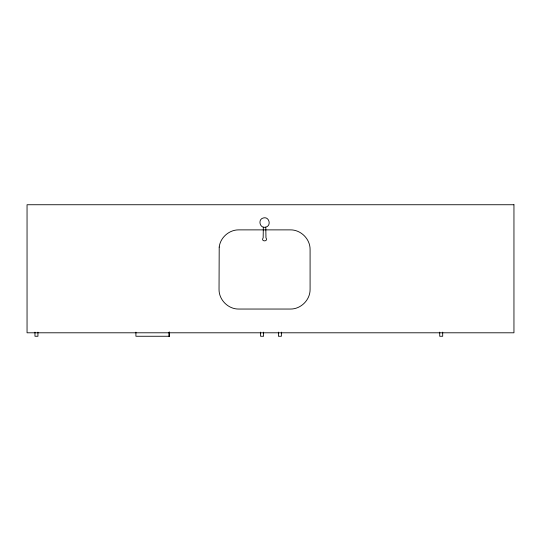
<?xml version="1.0" encoding="UTF-8"?>
<svg xmlns="http://www.w3.org/2000/svg" width="541" height="541" viewBox="0 0 541 541"><rect width="100%" height="100%" fill="white"/><g stroke="black" fill="none" stroke-linecap="round" stroke-linejoin="round"><path stroke-width="0.81" d="M263.332 227.139L263.163 237.776C260.214 241.901 268.911 241.901 265.962 237.776L265.793 227.139C271.744 225.786 269.168 216.163 263.332 217.962C257.381 219.321 259.957 228.944 265.793 227.139M442.694 332.14L442.694 336.259L439.725 336.259L439.725 332.14M281.388 332.14L281.388 336.259L278.419 336.259L278.419 332.14M263.575 332.14L263.575 336.259L260.606 336.259L260.606 332.14M169.489 332.14L169.489 336.259L135.913 336.259L135.913 332.14M169.313 332.14L169.313 336.259M169.015 332.14L169.015 336.259M37.938 332.14L37.938 336.259L34.969 336.259L34.969 332.14M219.206 247.081L219.037 289.252C218.814 299.836 228.255 309.269 238.831 309.046L290.294 309.046C300.87 309.269 310.311 299.836 310.088 289.252L310.088 249.672C310.311 239.088 300.87 229.655 290.294 229.878L238.831 229.878C229.188 229.722 220.315 237.506 219.206 247.081M513.95 204.741L27.05 204.741L27.05 332.796L513.95 332.796L513.95 204.741"/></g></svg>
